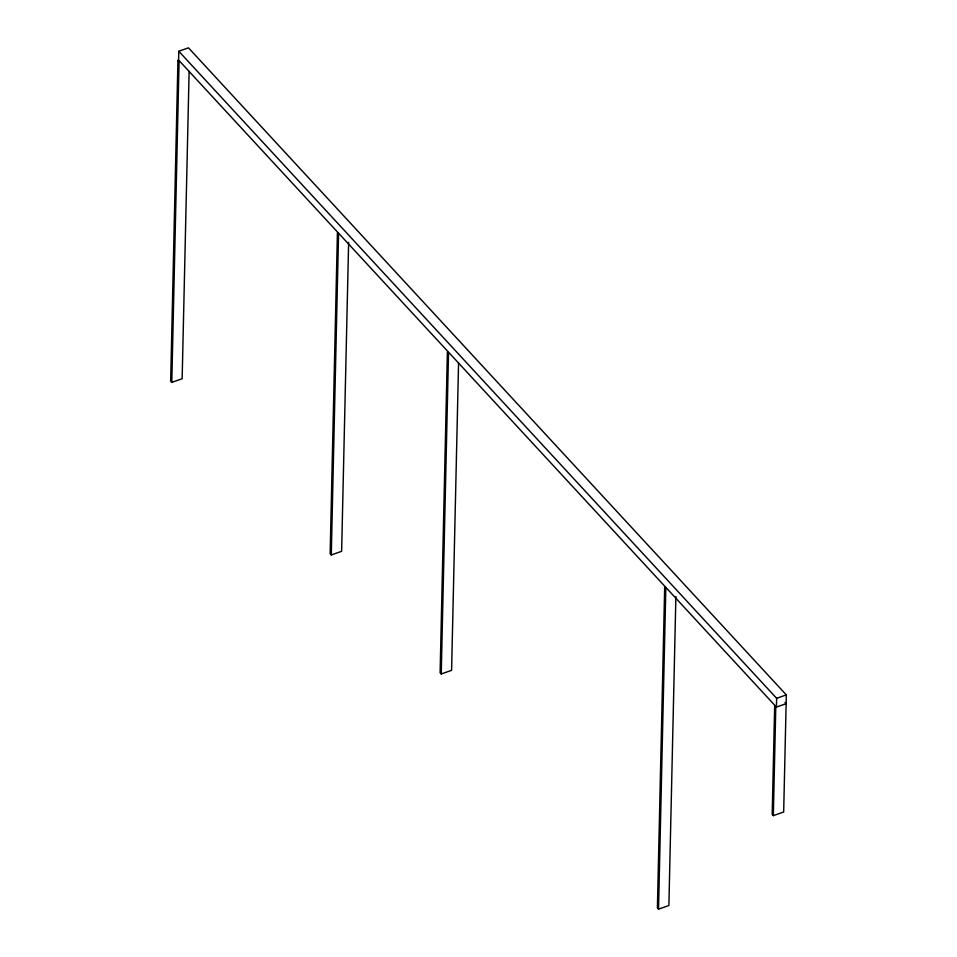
<?xml version="1.0" encoding="UTF-8"?>
<svg xmlns="http://www.w3.org/2000/svg" width="957" height="957" viewBox="0 0 957 957"><rect width="100%" height="100%" fill="white"/><g stroke="black" fill="none" stroke-linecap="round" stroke-linejoin="round"><path stroke-width="1.44" d="M178.792 51.247L178.588 60.04L776.426 707.079L776.629 698.299L178.792 51.247L188.493 47.85L786.331 694.902L783.675 812.003L773.328 815.627L772.191 814.407L774.656 706.087L775.78 707.307L773.328 815.627M171.793 382.345L179.079 61.487L177.942 60.267L170.669 381.125L171.793 382.345L182.153 378.721L189.127 71.297M331.278 554.952L338.551 234.094L337.414 232.862L330.141 553.72L331.278 554.952L341.625 551.316L348.635 242.396M441.237 673.967L448.522 353.109L447.386 351.889L440.112 672.747L441.237 673.967L451.596 670.343L458.57 362.918M658.536 909.15L665.821 588.292L664.684 587.06L657.399 907.918L658.536 909.15L668.883 905.525L675.893 596.594M776.629 698.299L786.331 694.902M775.78 707.307L786.14 703.682L785.003 702.45"/></g></svg>
